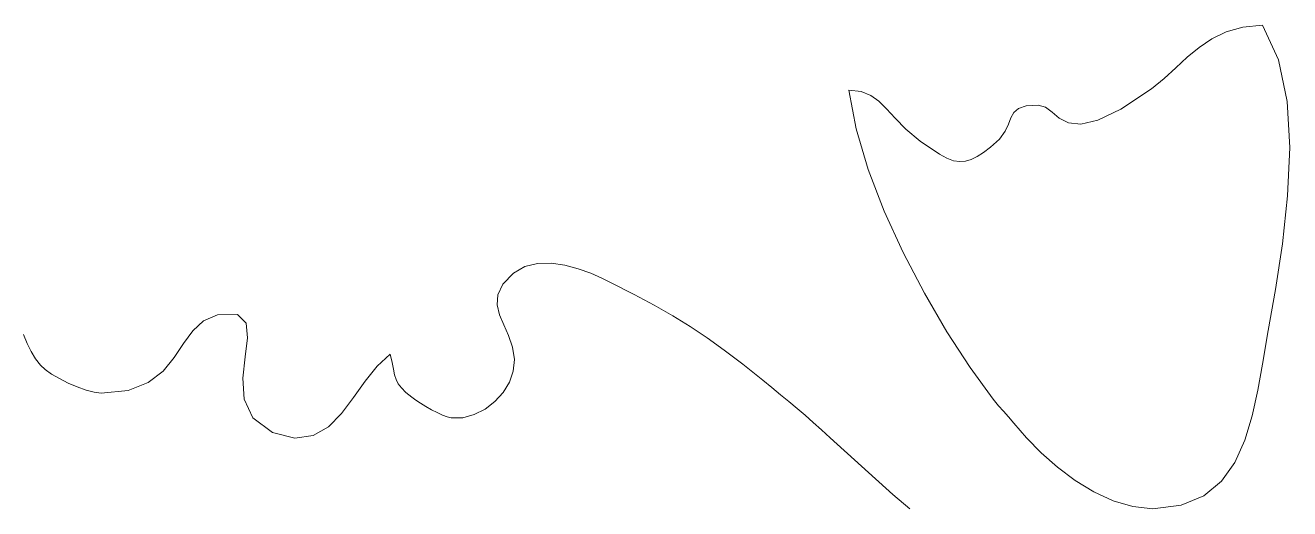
# Model space of a CAD drawing. Header units: centimetres. Extents: x -20.3 to 20.1, y -6 to 14.
# Drawn here: x 1.512 to 2.713, y 8.063 to 8.522 of the extents above; entities that cross this region are included whole.
import ezdxf

# ---------------------------------------------------------------- set-up
doc = ezdxf.new("R2010")
doc.units = ezdxf.units.CM
doc.header["$MEASUREMENT"] = 0
doc.layers.add('layer 1', color=7, linetype='Continuous')

msp = doc.modelspace()

# ---------------------------------------------------------------- linework, layer by layer
at = {"layer": 'layer 1', "color": 5, "lineweight": 9}
msp.add_open_spline([(2.29452, 8.46036), (2.29452, 8.46036), (2.30629, 8.45892), (2.30629, 8.45892), (2.30629, 8.45892), (2.30629, 8.45892), (2.31537, 8.45532), (2.31537, 8.45532), (2.31537, 8.45532), (2.31537, 8.45532), (2.32295, 8.44975), (2.32295, 8.44975), (2.32295, 8.44975), (2.32295, 8.44975), (2.33024, 8.44242), (2.33024, 8.44242), (2.33024, 8.44242), (2.33024, 8.44242), (2.33846, 8.43353), (2.33846, 8.43353), (2.33846, 8.43353), (2.33846, 8.43353), (2.34879, 8.42326), (2.34879, 8.42326), (2.34879, 8.42326), (2.34879, 8.42326), (2.36246, 8.41182), (2.36246, 8.41182), (2.36246, 8.41182), (2.36246, 8.41182), (2.38065, 8.3994), (2.38065, 8.3994), (2.38065, 8.3994), (2.38065, 8.3994), (2.38772, 8.39557), (2.38772, 8.39557), (2.38772, 8.39557), (2.38772, 8.39557), (2.39405, 8.39326), (2.39405, 8.39326), (2.39405, 8.39326), (2.39405, 8.39326), (2.39986, 8.39238), (2.39986, 8.39238), (2.39986, 8.39238), (2.39986, 8.39238), (2.40539, 8.39284), (2.40539, 8.39284), (2.40539, 8.39284), (2.40539, 8.39284), (2.41086, 8.39453), (2.41086, 8.39453), (2.41086, 8.39453), (2.41086, 8.39453), (2.4165, 8.39736), (2.4165, 8.39736), (2.4165, 8.39736), (2.4165, 8.39736), (2.42255, 8.40123), (2.42255, 8.40123), (2.42255, 8.40123), (2.42255, 8.40123), (2.42923, 8.40605), (2.42923, 8.40605), (2.42923, 8.40605), (2.42923, 8.40605), (2.43782, 8.41386), (2.43782, 8.41386), (2.43782, 8.41386), (2.43782, 8.41386), (2.44305, 8.42126), (2.44305, 8.42126), (2.44305, 8.42126), (2.44305, 8.42126), (2.44619, 8.42805), (2.44619, 8.42805), (2.44619, 8.42805), (2.44619, 8.42805), (2.44849, 8.43405), (2.44849, 8.43405), (2.44849, 8.43405), (2.44849, 8.43405), (2.4512, 8.43906), (2.4512, 8.43906), (2.4512, 8.43906), (2.4512, 8.43906), (2.45558, 8.44288), (2.45558, 8.44288), (2.45558, 8.44288), (2.45558, 8.44288), (2.46288, 8.44531), (2.46288, 8.44531), (2.46288, 8.44531), (2.46288, 8.44531), (2.47435, 8.44617), (2.47435, 8.44617), (2.47435, 8.44617), (2.47435, 8.44617), (2.48139, 8.44415), (2.48139, 8.44415), (2.48139, 8.44415), (2.48139, 8.44415), (2.48768, 8.43939), (2.48768, 8.43939), (2.48768, 8.43939), (2.48768, 8.43939), (2.49451, 8.43383), (2.49451, 8.43383), (2.49451, 8.43383), (2.49451, 8.43383), (2.50316, 8.42939), (2.50316, 8.42939), (2.50316, 8.42939), (2.50316, 8.42939), (2.51494, 8.42802), (2.51494, 8.42802), (2.51494, 8.42802), (2.51494, 8.42802), (2.53113, 8.43165), (2.53113, 8.43165), (2.53113, 8.43165), (2.53113, 8.43165), (2.55302, 8.44221), (2.55302, 8.44221), (2.55302, 8.44221), (2.55302, 8.44221), (2.58191, 8.46164), (2.58191, 8.46164), (2.58191, 8.46164), (2.58191, 8.46164), (2.59394, 8.47142), (2.59394, 8.47142), (2.59394, 8.47142), (2.59394, 8.47142), (2.6051, 8.48152), (2.6051, 8.48152), (2.6051, 8.48152), (2.6051, 8.48152), (2.616, 8.49146), (2.616, 8.49146), (2.616, 8.49146), (2.616, 8.49146), (2.62723, 8.50076), (2.62723, 8.50076), (2.62723, 8.50076), (2.62723, 8.50076), (2.63938, 8.50894), (2.63938, 8.50894), (2.63938, 8.50894), (2.63938, 8.50894), (2.65305, 8.51551), (2.65305, 8.51551), (2.65305, 8.51551), (2.65305, 8.51551), (2.66883, 8.51999), (2.66883, 8.51999), (2.66883, 8.51999), (2.66883, 8.51999), (2.68731, 8.52188), (2.68731, 8.52188), (2.68731, 8.52188), (2.68731, 8.52188), (2.70267, 8.48893), (2.70267, 8.48893), (2.70267, 8.48893), (2.70267, 8.48893), (2.71087, 8.44949), (2.71087, 8.44949), (2.71087, 8.44949), (2.71087, 8.44949), (2.7133, 8.40577), (2.7133, 8.40577), (2.7133, 8.40577), (2.7133, 8.40577), (2.71134, 8.35997), (2.71134, 8.35997), (2.71134, 8.35997), (2.71134, 8.35997), (2.70637, 8.3143), (2.70637, 8.3143), (2.70637, 8.3143), (2.70637, 8.3143), (2.69979, 8.27096), (2.69979, 8.27096), (2.69979, 8.27096), (2.69979, 8.27096), (2.69299, 8.23214), (2.69299, 8.23214), (2.69299, 8.23214), (2.69299, 8.23214), (2.68734, 8.20005), (2.68734, 8.20005), (2.68734, 8.20005), (2.68734, 8.20005), (2.68305, 8.17532), (2.68305, 8.17532), (2.68305, 8.17532), (2.68305, 8.17532), (2.67779, 8.15093), (2.67779, 8.15093), (2.67779, 8.15093), (2.67779, 8.15093), (2.67079, 8.1278), (2.67079, 8.1278), (2.67079, 8.1278), (2.67079, 8.1278), (2.66129, 8.10684), (2.66129, 8.10684), (2.66129, 8.10684), (2.66129, 8.10684), (2.64855, 8.08896), (2.64855, 8.08896), (2.64855, 8.08896), (2.64855, 8.08896), (2.63179, 8.07506), (2.63179, 8.07506), (2.63179, 8.07506), (2.63179, 8.07506), (2.61025, 8.06605), (2.61025, 8.06605), (2.61025, 8.06605), (2.61025, 8.06605), (2.58319, 8.06285), (2.58319, 8.06285), (2.58319, 8.06285), (2.58319, 8.06285), (2.56445, 8.06484), (2.56445, 8.06484), (2.56445, 8.06484), (2.56445, 8.06484), (2.54572, 8.07041), (2.54572, 8.07041), (2.54572, 8.07041), (2.54572, 8.07041), (2.52732, 8.07892), (2.52732, 8.07892), (2.52732, 8.07892), (2.52732, 8.07892), (2.50956, 8.08977), (2.50956, 8.08977), (2.50956, 8.08977), (2.50956, 8.08977), (2.49277, 8.10232), (2.49277, 8.10232), (2.49277, 8.10232), (2.49277, 8.10232), (2.47726, 8.11594), (2.47726, 8.11594), (2.47726, 8.11594), (2.47726, 8.11594), (2.46335, 8.13003), (2.46335, 8.13003), (2.46335, 8.13003), (2.46335, 8.13003), (2.45135, 8.14395), (2.45135, 8.14395), (2.45135, 8.14395), (2.45135, 8.14395), (2.44614, 8.15013), (2.44614, 8.15013), (2.44614, 8.15013), (2.44614, 8.15013), (2.44146, 8.15532), (2.44146, 8.15532), (2.44146, 8.15532), (2.44146, 8.15532), (2.4368, 8.16055), (2.4368, 8.16055), (2.4368, 8.16055), (2.4368, 8.16055), (2.43167, 8.16687), (2.43167, 8.16687), (2.43167, 8.16687), (2.43167, 8.16687), (2.40984, 8.19704), (2.40984, 8.19704), (2.40984, 8.19704), (2.40984, 8.19704), (2.3878, 8.2309), (2.3878, 8.2309), (2.3878, 8.2309), (2.3878, 8.2309), (2.36632, 8.26754), (2.36632, 8.26754), (2.36632, 8.26754), (2.36632, 8.26754), (2.34619, 8.30605), (2.34619, 8.30605), (2.34619, 8.30605), (2.34619, 8.30605), (2.32817, 8.34549), (2.32817, 8.34549), (2.32817, 8.34549), (2.32817, 8.34549), (2.31303, 8.38498), (2.31303, 8.38498), (2.31303, 8.38498), (2.31303, 8.38498), (2.30156, 8.42357), (2.30156, 8.42357), (2.30156, 8.42357), (2.30156, 8.42357), (2.29452, 8.46036), (2.29452, 8.46036)], degree=3, knots=[0, 0, 0, 0, 0.012987, 0.012987, 0.012987, 0.012987, 0.025974, 0.025974, 0.025974, 0.025974, 0.038961, 0.038961, 0.038961, 0.038961, 0.0519481, 0.0519481, 0.0519481, 0.0519481, 0.0649351, 0.0649351, 0.0649351, 0.0649351, 0.0779221, 0.0779221, 0.0779221, 0.0779221, 0.0909091, 0.0909091, 0.0909091, 0.0909091, 0.1038961, 0.1038961, 0.1038961, 0.1038961, 0.1168831, 0.1168831, 0.1168831, 0.1168831, 0.1298701, 0.1298701, 0.1298701, 0.1298701, 0.1428571, 0.1428571, 0.1428571, 0.1428571, 0.1558442, 0.1558442, 0.1558442, 0.1558442, 0.1688312, 0.1688312, 0.1688312, 0.1688312, 0.1818182, 0.1818182, 0.1818182, 0.1818182, 0.1948052, 0.1948052, 0.1948052, 0.1948052, 0.2077922, 0.2077922, 0.2077922, 0.2077922, 0.2207792, 0.2207792, 0.2207792, 0.2207792, 0.2337662, 0.2337662, 0.2337662, 0.2337662, 0.2467532, 0.2467532, 0.2467532, 0.2467532, 0.2597403, 0.2597403, 0.2597403, 0.2597403, 0.2727273, 0.2727273, 0.2727273, 0.2727273, 0.2857143, 0.2857143, 0.2857143, 0.2857143, 0.2987013, 0.2987013, 0.2987013, 0.2987013, 0.3116883, 0.3116883, 0.3116883, 0.3116883, 0.3246753, 0.3246753, 0.3246753, 0.3246753, 0.3376623, 0.3376623, 0.3376623, 0.3376623, 0.3506494, 0.3506494, 0.3506494, 0.3506494, 0.3636364, 0.3636364, 0.3636364, 0.3636364, 0.3766234, 0.3766234, 0.3766234, 0.3766234, 0.3896104, 0.3896104, 0.3896104, 0.3896104, 0.4025974, 0.4025974, 0.4025974, 0.4025974, 0.4155844, 0.4155844, 0.4155844, 0.4155844, 0.4285714, 0.4285714, 0.4285714, 0.4285714, 0.4415584, 0.4415584, 0.4415584, 0.4415584, 0.4545455, 0.4545455, 0.4545455, 0.4545455, 0.4675325, 0.4675325, 0.4675325, 0.4675325, 0.4805195, 0.4805195, 0.4805195, 0.4805195, 0.4935065, 0.4935065, 0.4935065, 0.4935065, 0.5064935, 0.5064935, 0.5064935, 0.5064935, 0.5194805, 0.5194805, 0.5194805, 0.5194805, 0.5324675, 0.5324675, 0.5324675, 0.5324675, 0.5454545, 0.5454545, 0.5454545, 0.5454545, 0.5584416, 0.5584416, 0.5584416, 0.5584416, 0.5714286, 0.5714286, 0.5714286, 0.5714286, 0.5844156, 0.5844156, 0.5844156, 0.5844156, 0.5974026, 0.5974026, 0.5974026, 0.5974026, 0.6103896, 0.6103896, 0.6103896, 0.6103896, 0.6233766, 0.6233766, 0.6233766, 0.6233766, 0.6363636, 0.6363636, 0.6363636, 0.6363636, 0.6493506, 0.6493506, 0.6493506, 0.6493506, 0.6623377, 0.6623377, 0.6623377, 0.6623377, 0.6753247, 0.6753247, 0.6753247, 0.6753247, 0.6883117, 0.6883117, 0.6883117, 0.6883117, 0.7012987, 0.7012987, 0.7012987, 0.7012987, 0.7142857, 0.7142857, 0.7142857, 0.7142857, 0.7272727, 0.7272727, 0.7272727, 0.7272727, 0.7402597, 0.7402597, 0.7402597, 0.7402597, 0.7532468, 0.7532468, 0.7532468, 0.7532468, 0.7662338, 0.7662338, 0.7662338, 0.7662338, 0.7792208, 0.7792208, 0.7792208, 0.7792208, 0.7922078, 0.7922078, 0.7922078, 0.7922078, 0.8051948, 0.8051948, 0.8051948, 0.8051948, 0.8181818, 0.8181818, 0.8181818, 0.8181818, 0.8311688, 0.8311688, 0.8311688, 0.8311688, 0.8441558, 0.8441558, 0.8441558, 0.8441558, 0.8571429, 0.8571429, 0.8571429, 0.8571429, 0.8701299, 0.8701299, 0.8701299, 0.8701299, 0.8831169, 0.8831169, 0.8831169, 0.8831169, 0.8961039, 0.8961039, 0.8961039, 0.8961039, 0.9090909, 0.9090909, 0.9090909, 0.9090909, 0.9220779, 0.9220779, 0.9220779, 0.9220779, 0.9350649, 0.9350649, 0.9350649, 0.9350649, 0.9480519, 0.9480519, 0.9480519, 0.9480519, 0.961039, 0.961039, 0.961039, 0.961039, 0.974026, 0.974026, 0.974026, 0.974026, 1, 1, 1, 1], dxfattribs=at)
for points in [[(1.96605, 8.27593), (1.96605, 8.27593), (1.97625, 8.28646), (1.97625, 8.28646)], [(1.97625, 8.28646), (1.97625, 8.28646), (1.98702, 8.29277), (1.98702, 8.29277)], [(1.98702, 8.29277), (1.98702, 8.29277), (1.99903, 8.29574), (1.99903, 8.29574)], [(1.99903, 8.29574), (1.99903, 8.29574), (2.01178, 8.29598), (2.01178, 8.29598)], [(2.01178, 8.29598), (2.01178, 8.29598), (2.02477, 8.29409), (2.02477, 8.29409)], [(2.02477, 8.29409), (2.02477, 8.29409), (2.03749, 8.29067), (2.03749, 8.29067)], [(2.03749, 8.29067), (2.03749, 8.29067), (2.04943, 8.28635), (2.04943, 8.28635)], [(2.04943, 8.28635), (2.04943, 8.28635), (2.0601, 8.28173), (2.0601, 8.28173)], [(1.96125, 8.26602), (1.96125, 8.26602), (1.96605, 8.27593), (1.96605, 8.27593)], [(2.0601, 8.28173), (2.0601, 8.28173), (2.06898, 8.27742), (2.06898, 8.27742)], [(2.06898, 8.27742), (2.06898, 8.27742), (2.09064, 8.2663), (2.09064, 8.2663)], [(1.96061, 8.25646), (1.96061, 8.25646), (1.96125, 8.26602), (1.96125, 8.26602)], [(2.09064, 8.2663), (2.09064, 8.2663), (2.10987, 8.256), (2.10987, 8.256)], [(1.96291, 8.24698), (1.96291, 8.24698), (1.96061, 8.25646), (1.96061, 8.25646)], [(2.10987, 8.256), (2.10987, 8.256), (2.12737, 8.24604), (2.12737, 8.24604)], [(1.67145, 8.23178), (1.67145, 8.23178), (1.68163, 8.24139), (1.68163, 8.24139)], [(1.68163, 8.24139), (1.68163, 8.24139), (1.69492, 8.24693), (1.69492, 8.24693)], [(1.69492, 8.24693), (1.69492, 8.24693), (1.71389, 8.24713), (1.71389, 8.24713)], [(1.71389, 8.24713), (1.71389, 8.24713), (1.72228, 8.23916), (1.72228, 8.23916)], [(1.72228, 8.23916), (1.72228, 8.23916), (1.72362, 8.2251), (1.72362, 8.2251)], [(1.96694, 8.23729), (1.96694, 8.23729), (1.96291, 8.24698), (1.96291, 8.24698)], [(2.12737, 8.24604), (2.12737, 8.24604), (2.14382, 8.23595), (2.14382, 8.23595)], [(1.51081, 8.22812), (1.51081, 8.22812), (1.51416, 8.21981), (1.51416, 8.21981)], [(1.66275, 8.2196), (1.66275, 8.2196), (1.67145, 8.23178), (1.67145, 8.23178)], [(1.97145, 8.22715), (1.97145, 8.22715), (1.96694, 8.23729), (1.96694, 8.23729)], [(1.97523, 8.21626), (1.97523, 8.21626), (1.97145, 8.22715), (1.97145, 8.22715)], [(2.14382, 8.23595), (2.14382, 8.23595), (2.15991, 8.22525), (2.15991, 8.22525)], [(1.51416, 8.21981), (1.51416, 8.21981), (1.51803, 8.21215), (1.51803, 8.21215)], [(1.6539, 8.20635), (1.6539, 8.20635), (1.66275, 8.2196), (1.66275, 8.2196)], [(1.72362, 8.2251), (1.72362, 8.2251), (1.7214, 8.20699), (1.7214, 8.20699)], [(1.97704, 8.20436), (1.97704, 8.20436), (1.97523, 8.21626), (1.97523, 8.21626)], [(2.15991, 8.22525), (2.15991, 8.22525), (2.17634, 8.21348), (2.17634, 8.21348)], [(1.51803, 8.21215), (1.51803, 8.21215), (1.52232, 8.20524), (1.52232, 8.20524)], [(1.52232, 8.20524), (1.52232, 8.20524), (1.52696, 8.19916), (1.52696, 8.19916)], [(1.64329, 8.19353), (1.64329, 8.19353), (1.6539, 8.20635), (1.6539, 8.20635)], [(1.7214, 8.20699), (1.7214, 8.20699), (1.71914, 8.1869), (1.71914, 8.1869)], [(1.84655, 8.19834), (1.84655, 8.19834), (1.85914, 8.20955), (1.85914, 8.20955)], [(1.85914, 8.20955), (1.85914, 8.20955), (1.86082, 8.20177), (1.86082, 8.20177)], [(1.86082, 8.20177), (1.86082, 8.20177), (1.86208, 8.19539), (1.86208, 8.19539)], [(1.97594, 8.19356), (1.97594, 8.19356), (1.97704, 8.20436), (1.97704, 8.20436)], [(2.17634, 8.21348), (2.17634, 8.21348), (2.1938, 8.20015), (2.1938, 8.20015)], [(1.52696, 8.19916), (1.52696, 8.19916), (1.53129, 8.19508), (1.53129, 8.19508)], [(1.53129, 8.19508), (1.53129, 8.19508), (1.53743, 8.19072), (1.53743, 8.19072)], [(1.53743, 8.19072), (1.53743, 8.19072), (1.54489, 8.18633), (1.54489, 8.18633)], [(1.62927, 8.18265), (1.62927, 8.18265), (1.64329, 8.19353), (1.64329, 8.19353)], [(1.8352, 8.18401), (1.8352, 8.18401), (1.84655, 8.19834), (1.84655, 8.19834)], [(1.86208, 8.19539), (1.86208, 8.19539), (1.86325, 8.19008), (1.86325, 8.19008)], [(1.86325, 8.19008), (1.86325, 8.19008), (1.86467, 8.18554), (1.86467, 8.18554)], [(1.97219, 8.18305), (1.97219, 8.18305), (1.97594, 8.19356), (1.97594, 8.19356)], [(2.1938, 8.20015), (2.1938, 8.20015), (2.21298, 8.1848), (2.21298, 8.1848)], [(1.54489, 8.18633), (1.54489, 8.18633), (1.55315, 8.18216), (1.55315, 8.18216)], [(1.55315, 8.18216), (1.55315, 8.18216), (1.56175, 8.17846), (1.56175, 8.17846)], [(1.56175, 8.17846), (1.56175, 8.17846), (1.57017, 8.17548), (1.57017, 8.17548)], [(1.61023, 8.1752), (1.61023, 8.1752), (1.62927, 8.18265), (1.62927, 8.18265)], [(1.71914, 8.1869), (1.71914, 8.1869), (1.72035, 8.16689), (1.72035, 8.16689)], [(1.82427, 8.1684), (1.82427, 8.1684), (1.8352, 8.18401), (1.8352, 8.18401)], [(1.86467, 8.18554), (1.86467, 8.18554), (1.8667, 8.18144), (1.8667, 8.18144)], [(1.8667, 8.18144), (1.8667, 8.18144), (1.86965, 8.17746), (1.86965, 8.17746)], [(1.9662, 8.17325), (1.9662, 8.17325), (1.97219, 8.18305), (1.97219, 8.18305)], [(2.21298, 8.1848), (2.21298, 8.1848), (2.22158, 8.17779), (2.22158, 8.17779)], [(2.22158, 8.17779), (2.22158, 8.17779), (2.22977, 8.17109), (2.22977, 8.17109)], [(1.57017, 8.17548), (1.57017, 8.17548), (1.57793, 8.17347), (1.57793, 8.17347)], [(1.57793, 8.17347), (1.57793, 8.17347), (1.58454, 8.17269), (1.58454, 8.17269)], [(1.58454, 8.17269), (1.58454, 8.17269), (1.61023, 8.1752), (1.61023, 8.1752)], [(1.72035, 8.16689), (1.72035, 8.16689), (1.72854, 8.14901), (1.72854, 8.14901)], [(1.81294, 8.15333), (1.81294, 8.15333), (1.82427, 8.1684), (1.82427, 8.1684)], [(1.86965, 8.17746), (1.86965, 8.17746), (1.87388, 8.17329), (1.87388, 8.17329)], [(1.87388, 8.17329), (1.87388, 8.17329), (1.87972, 8.1686), (1.87972, 8.1686)], [(1.87972, 8.1686), (1.87972, 8.1686), (1.88342, 8.16596), (1.88342, 8.16596)], [(1.88342, 8.16596), (1.88342, 8.16596), (1.88791, 8.163), (1.88791, 8.163)], [(1.95837, 8.16456), (1.95837, 8.16456), (1.9662, 8.17325), (1.9662, 8.17325)], [(2.22977, 8.17109), (2.22977, 8.17109), (2.23767, 8.16457), (2.23767, 8.16457)], [(1.88791, 8.163), (1.88791, 8.163), (1.89293, 8.1599), (1.89293, 8.1599)], [(1.89293, 8.1599), (1.89293, 8.1599), (1.89822, 8.15686), (1.89822, 8.15686)], [(1.89822, 8.15686), (1.89822, 8.15686), (1.90352, 8.15407), (1.90352, 8.15407)], [(1.90352, 8.15407), (1.90352, 8.15407), (1.90858, 8.15172), (1.90858, 8.15172)], [(1.93885, 8.15216), (1.93885, 8.15216), (1.94912, 8.15739), (1.94912, 8.15739)], [(1.94912, 8.15739), (1.94912, 8.15739), (1.95837, 8.16456), (1.95837, 8.16456)], [(2.23767, 8.16457), (2.23767, 8.16457), (2.24539, 8.15809), (2.24539, 8.15809)], [(2.24539, 8.15809), (2.24539, 8.15809), (2.25305, 8.15155), (2.25305, 8.15155)], [(1.72854, 8.14901), (1.72854, 8.14901), (1.74721, 8.13534), (1.74721, 8.13534)], [(1.80039, 8.14065), (1.80039, 8.14065), (1.81294, 8.15333), (1.81294, 8.15333)], [(1.90858, 8.15172), (1.90858, 8.15172), (1.91313, 8.15), (1.91313, 8.15)], [(1.91313, 8.15), (1.91313, 8.15), (1.91692, 8.14912), (1.91692, 8.14912)], [(1.91692, 8.14912), (1.91692, 8.14912), (1.92798, 8.14926), (1.92798, 8.14926)], [(1.92798, 8.14926), (1.92798, 8.14926), (1.93885, 8.15216), (1.93885, 8.15216)], [(2.25305, 8.15155), (2.25305, 8.15155), (2.26075, 8.14481), (2.26075, 8.14481)], [(2.26075, 8.14481), (2.26075, 8.14481), (2.26861, 8.13775), (2.26861, 8.13775)], [(1.74721, 8.13534), (1.74721, 8.13534), (1.76835, 8.12982), (1.76835, 8.12982)], [(1.76835, 8.12982), (1.76835, 8.12982), (1.7858, 8.1322), (1.7858, 8.1322)], [(1.7858, 8.1322), (1.7858, 8.1322), (1.80039, 8.14065), (1.80039, 8.14065)], [(2.26861, 8.13775), (2.26861, 8.13775), (2.27674, 8.13024), (2.27674, 8.13024)], [(2.27674, 8.13024), (2.27674, 8.13024), (2.33641, 8.07634), (2.33641, 8.07634)], [(2.33641, 8.07634), (2.33641, 8.07634), (2.35268, 8.06281), (2.35268, 8.06281)]]:
    msp.add_open_spline(points, degree=3, dxfattribs=at)

doc.saveas('drawing.dxf')
